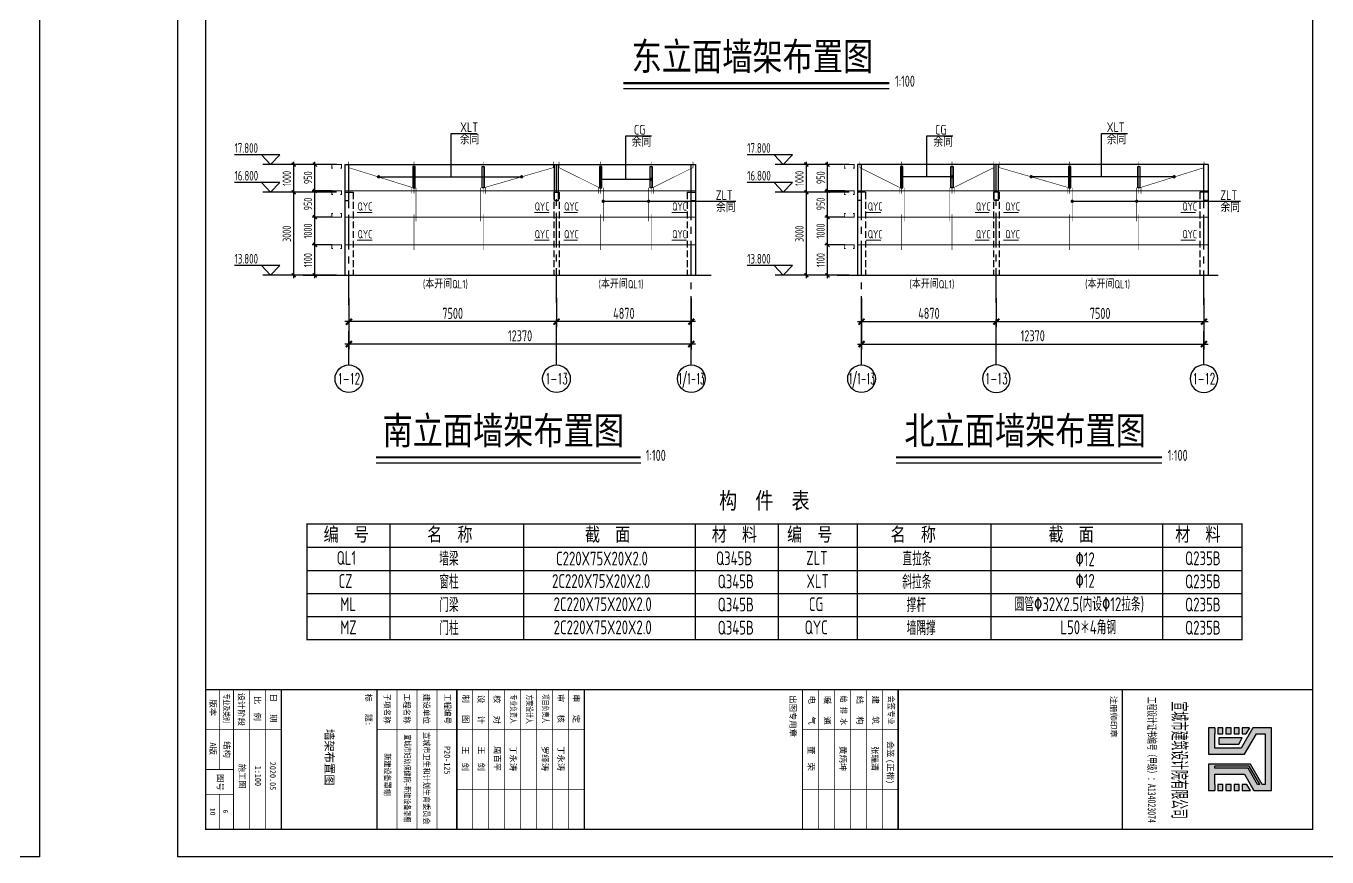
# Model space of a CAD drawing. Extents: x -321761 to 1215725, y 241863 to 438812.
# Drawn here: x 980238 to 1027238, y 241863 to 271876 of the extents above; entities that cross this region are included whole.
import ezdxf
from ezdxf.enums import TextEntityAlignment as Align

# ---------------------------------------------------------------- set-up
doc = ezdxf.new("R2010")
doc.units = 0
doc.header["$LTSCALE"] = 1000
doc.linetypes.add('CENTER', pattern=[2, 1.25, -0.25, 0.25, -0.25])
doc.linetypes.add('DASH', pattern=[0.35, 0.25, -0.1])
doc.layers.get('0').update_dxf_attribs({"linetype": 'CONTINUOUS'})
doc.layers.get('Defpoints').update_dxf_attribs({"linetype": 'CONTINUOUS'})
for name, color, linetype in [('621', 2, 'CONTINUOUS'), ('AXIS', 253, 'CENTER'), ('AXIS_NUM', 7, 'CONTINUOUS'), ('BORDER', 7, 'CONTINUOUS'), ('BZ_标准图框', 7, 'CONTINUOUS'), ('DIM', 3, 'CONTINUOUS'), ('DIM_LEAD', 3, 'CONTINUOUS'), ('DIM_SYMB', 3, 'CONTINUOUS'), ('PUB_TEXT', 7, 'CONTINUOUS'), ('TK(图框线)', 45, 'CONTINUOUS'), ('屋面支撑', 1, 'CONTINUOUS'), ('屋面隅撑', 1, 'CONTINUOUS'), ('柱子', 3, 'CONTINUOUS'), ('标注文字', 3, 'CONTINUOUS'), ('檩条拉条', 253, 'CONTINUOUS')]:
    doc.layers.add(name, color=color, linetype=linetype)
doc.styles.add('-宋体', font='')
doc.styles.add('HT', font='simhei.ttf')
doc.styles.add('TESSDREN', font='tssdeng.shx', dxfattribs={"width": 0.7, "height": 300, "bigfont": 'tssdchn.shx'})
doc.styles.add('TSSD_Axis', font='Complex.shx', dxfattribs={"width": 0.7, "bigfont": 'hztxt.shx'})
doc.styles.add('TSSD_Dimension', font='Tssdeng.shx', dxfattribs={"width": 0.7, "bigfont": 'hztxt.shx'})
doc.styles.add('TSSD_Rein', font='Tssdeng.shx', dxfattribs={"width": 0.7, "bigfont": 'hztxt.shx'})
doc.styles.add('宋体', font='宋体', dxfattribs={"height": 3})
doc.styles.get('-宋体').set_extended_font_data('SimSun')
doc.dimstyles.new('TSSD_100_100$0', dxfattribs={"dimtxt": 300, "dimasz": 100, "dimexe": 100, "dimexo": 300, "dimgap": 100, "dimtad": 1, "dimdec": 0, "dimzin": 0, "dimdsep": 46, "dimtxsty": 'TSSD_Dimension', "dimblk": 'ARCHTICK', "dimcen": 0, "dimdle": 100, "dimclrd": 3, "dimclre": 3, "dimclrt": 7, "dimazin": 0, "dimtfac": 1, "dimtdec": 0, "dimtix": 1, "dimtmove": 2, "dimatfit": 3, "dimldrblk": 'ARCHTICK', "dimfxl": 1, "dimtolj": 1, "dimtzin": 0, "dimarcsym": 0})

# ---------------------------------------------------------------- blocks, each defined once
blk = doc.blocks.new('23wca1')
h = blk.add_hatch(color=1)
h.paths.add_polyline_path([(1517, 32430), (-752, 32430), (-752, 31764), (-15, 31338), (-15, 30383), (-531, 30383), (-752, 30383), (-752, 30162), (206, 30162), (206, 31466), (-531, 31891), (-531, 32209), (1295, 32209), (1295, 32099), (558, 31673), (558, 30162), (1517, 30162), (1517, 30383), (1295, 30383), (927, 30383), (927, 31460), (1517, 31801)])
h.paths.add_polyline_path([(1295, 31928), (706, 31588), (706, 30383), (632, 30383), (632, 31630), (1295, 32013)], flags=16)
h = blk.add_hatch(color=1)
h.paths.add_polyline_path([(1517, 31673), (1295, 31545), (1295, 31378), (1517, 31378)])
h.paths.add_polyline_path([(1295, 31267), (1295, 31083), (1517, 31083), (1517, 31267)])
h.paths.add_polyline_path([(1295, 30973), (1295, 30788), (1517, 30788), (1517, 30973)])
h.paths.add_polyline_path([(1517, 30493), (1517, 30678), (1295, 30678), (1295, 30493)])
h.paths.add_polyline_path([(-162, 31253), (-384, 31381), (-384, 30530), (-162, 30530)])
h.paths.add_polyline_path([(-752, 31636), (-752, 31378), (-531, 31378), (-531, 31508)])
h.paths.add_polyline_path([(-752, 31267), (-752, 31083), (-531, 31083), (-531, 31267)])
h.paths.add_polyline_path([(-531, 30788), (-531, 30973), (-752, 30973), (-752, 30788)])
h.paths.add_polyline_path([(-531, 30678), (-752, 30678), (-752, 30493), (-531, 30493)])
for points in [[(927, 30383), (927, 31460), (1517, 31801), (1517, 32430), (-752, 32430), (-752, 31764), (-15, 31338), (-15, 30383), (-531, 30383)], [(-752, 30383), (-752, 30162), (206, 30162), (206, 31466), (-531, 31891), (-531, 32209), (1295, 32209), (1295, 32099), (558, 31673), (558, 30162), (1517, 30162), (1517, 30383)], [(1295, 32013), (632, 31630), (632, 30383)], [(1295, 32013), (1295, 31928)], [(-752, 31636), (-752, 31378), (-531, 31378), (-531, 31508)], [(-752, 31636), (-531, 31508)], [(1295, 31928), (706, 31588), (706, 30383)], [(1517, 31801), (1106, 31564)], [(1295, 31545), (1295, 31378), (1517, 31378), (1517, 31673)], [(1517, 31673), (1295, 31545)], [(-752, 30383), (-531, 30383)], [(706, 30383), (632, 30383)], [(1295, 30383), (927, 30383)], [(1295, 30383), (1517, 30383)]]:
    blk.add_lwpolyline(points)
for points in [[(-752, 31267), (-752, 31083), (-531, 31083), (-531, 31267)], [(-162, 31253), (-384, 31381), (-384, 30530), (-162, 30530)], [(1295, 31267), (1295, 31083), (1517, 31083), (1517, 31267)], [(-752, 30973), (-752, 30788), (-531, 30788), (-531, 30973)], [(-752, 30678), (-752, 30493), (-531, 30493), (-531, 30678)], [(1295, 30973), (1295, 30788), (1517, 30788), (1517, 30973)], [(1295, 30678), (1295, 30493), (1517, 30493), (1517, 30678)]]:
    blk.add_lwpolyline(points, close=True)
at = {"layer": 'BZ_标准图框'}
for points, const_width in [([(-2126, -6072), (-2126, 33928)], 50.4), ([(-2126, 27044), (2914, 27044)], 50.4), ([(-2126, 18948), (2914, 18948)], 50.4), ([(-686, 18948), (-686, 15492)], 25.2), ([(1474, 18948), (1474, 15492)], 25.2), ([(2914, 18372), (-2126, 18372)], 25.2), ([(2914, 17796), (-2126, 17796)], 25.2), ([(2914, 17220), (-2126, 17220)], 25.2), ([(2914, 16644), (-2126, 16644)], 25.2), ([(2914, 16068), (-2126, 16068)], 25.2), ([(2914, 15492), (-2126, 15492)], 36), ([(-2126, 7612), (2914, 7612)], 50.4), ([(-686, 124), (-686, 7612)], 25.2), ([(1474, 3003), (1474, 7612)], 25.2), ([(-2126, 7036), (2914, 7036)], 25.2), ([(-2126, 6460), (2914, 6460)], 25.2), ([(-2126, 5884), (2914, 5884)], 25.2), ([(-2126, 5308), (2914, 5308)], 25.2), ([(-2126, 4732), (2914, 4732)], 25.2), ([(-2126, 4156), (2914, 4156)], 25.2), ([(-2126, 3580), (2914, 3580)], 25.2), ([(-2126, 3580), (2914, 3580)], 25.2), ([(-2126, 3004), (2914, 3004)], 50.4), ([(-2126, 2284), (2914, 2284)], 25.2), ([(-2126, 1564), (2914, 1564)], 25.2), ([(-2126, 844), (2914, 844)], 25.2), ([(-2126, 124), (2914, 124)], 50.4), ([(-2126, -3336), (2914, -3336)], 50.4), ([(-686, -5064), (-686, -3336)], 25.2), ([(-2126, -3912), (2914, -3912)], 25.2), ([(-2126, -4488), (2914, -4488)], 25.2), ([(-2126, -5064), (2914, -5064)], 25.2), ([(-2126, -5064), (2914, -5064)], 25.2), ([(-686, -6072), (-686, -5064)], 25.2), ([(754, -6072), (754, -5064)], 25.2), ([(1654, -6072), (1654, -5064)], 25.2), ([(-2126, -5568), (754, -5568)], 25.2), ([(1654, -5568), (2914, -5568)], 25.2)]:
    blk.add_lwpolyline(points, dxfattribs=dict(at, const_width=const_width))
at = {"layer": 'BZ_标准图框', "style": 'HT', "width": 0.5}
blk.add_text('宣城市建筑设计院有限公司', height=504, dxfattribs=at).set_placement((416, 28867), align=Align.CENTER)
at = {"layer": 'BZ_标准图框', "style": 'HT'}
for s, height, width, p in [('工程设计证书编号（甲级）：A134023074', 288, 0.6, (-1869, 27969)), ('会签', 216, 0.85, (-1914, 18591)), ('专业', 216, 0.85, (-1380, 18585)), ('给 排 水', 216, 0.85, (-1918, 16870)), ('项目负责人', 216, 0.7, (-1975, 6100)), ('方案设计人', 216, 0.7, (-1956, 5522)), ('专业负责人', 216, 0.7, (-1957, 4941)), ('工程编号', 216, 0.9, (-1976, 2561)), ('建设单位', 216, 0.9, (-1981, 1802)), ('工程名称', 216, 0.9, (-1986, 1092)), ('子项名称', 216, 0.9, (-1986, 379)), ('标   题:', 216, 0.95, (-1981, -291)), ('专业及类别', 216, 0.7, (-1987, -5426))]:
    blk.add_text(s, height=height, dxfattribs=dict(at, width=width)).set_placement(p)
for s, p in [('注册师印章', (-1907, 26620)), ('会签', (-281, 18563)), ('(正楷)', (382, 18556)), ('建   筑', (-1914, 18024)), ('结   构', (-1911, 17458)), ('暖   通', (-1905, 16282)), ('电   气', (-1912, 15724)), ('出图专用章', (-1931, 15037)), ('审   定', (-1967, 7210)), ('审   核', (-1976, 6659)), ('校   对', (-1934, 4349)), ('设   计', (-1938, 3771)), ('制   图', (-1954, 3218)), ('日   期', (-1984, -3728)), ('比  例', (-1903, -4311)), ('设计阶段', (-2024, -4889)), ('图号', (920, -5644)), ('版本 ', (-1778, -5911))]:
    blk.add_text(s, height=216, dxfattribs=at).set_placement(p)
at = {"layer": 'TK(图框线)', "style": 'HT'}
for s, p in [('张瑞清', (-92, 17997)), ('黄炳坤', (-92, 16845)), ('董  荣', (-92, 15693)), ('丁永涛', (-92, 6661)), ('罗绎涛', (-92, 6085)), ('丁永涛', (-92, 4933)), ('周百平', (-92, 4357)), ('王  剑', (-92, 3781)), ('王  剑', (-92, 3205)), ('P20-125', (-92, 2553)), ('2020.05', (475, -3751)), ('1:100', (619, -4283)), ('施工图', (541, -4857)), ('A版', (-222, -5912))]:
    blk.add_text(s, height=216, dxfattribs=at).set_placement(p)
for s, width, p in [('宣城市卫生和计划生育委员会', 0.85, (-599, 1803)), ('宣城市妇幼保健院-新建设备罩棚', 0.72, (-512, 1110)), ('新建设备罩棚', 0.85, (165, 390))]:
    blk.add_text(s, height=216, dxfattribs=dict(at, width=width)).set_placement(p)
at = {"layer": 'TK(图框线)', "style": '-宋体'}
blk.add_text('10', height=180, dxfattribs=at).set_placement((2278, -5902), align=Align.CENTER)
blk = doc.blocks.new('ts_axno')
at = {"color": 0, "linetype": 'ByBlock', "lineweight": -2}
blk.add_circle((0, 0), 0.5, dxfattribs=at)
at = {"color": 0, "linetype": 'ByBlock', "lineweight": -2, "style": 'TSSD_Axis', "width": 0.7}
blk.add_attdef('A', text='', height=0.6, dxfattribs=at).set_placement((0, 0), align=Align.MIDDLE_CENTER)
blk = doc.blocks.new('_ArchTick')
at = {"color": 0, "linetype": 'ByBlock', "const_width": 0.5}
blk.add_lwpolyline([(-0.71, -0.71), (0.71, 0.71)], dxfattribs=at)
blk = doc.blocks.new('*D578')
at = {"layer": 'Defpoints', "color": 0}
for p in [(999402, 262447), (1004272, 262447), (999402, 261198)]:
    blk.add_point(p, dxfattribs=at)
at = {"layer": 'DIM', "color": 3, "lineweight": -2}
for p, q in [((999402, 262047), (999402, 260998)), ((1004272, 262047), (1004272, 260998)), ((1004422, 261198), (999252, 261198))]:
    blk.add_line(p, q, dxfattribs=at)
at = {"layer": 'DIM', "color": 3, "lineweight": -2, "xscale": 150, "yscale": 150, "zscale": 150, "rotation": 180}
blk.add_blockref('_ArchTick', (999402, 261198), dxfattribs=at)
at = {"layer": 'DIM', "color": 3, "lineweight": -2, "xscale": 150, "yscale": 150, "zscale": 150}
blk.add_blockref('_ArchTick', (1004272, 261198), dxfattribs=at)
at = {"layer": 'DIM', "color": 7, "insert": (1001837, 261498), "char_height": 400, "attachment_point": 5, "style": 'TSSD_Dimension'}
blk.add_mtext('\\A1;4870', dxfattribs=at)
blk = doc.blocks.new('*D579')
at = {"layer": 'Defpoints', "color": 0}
for p in [(991902, 262447), (999402, 262447), (991902, 261198)]:
    blk.add_point(p, dxfattribs=at)
at = {"layer": 'DIM', "color": 3, "lineweight": -2}
for p, q in [((991902, 262047), (991902, 260998)), ((999402, 262047), (999402, 260998)), ((999552, 261198), (991752, 261198))]:
    blk.add_line(p, q, dxfattribs=at)
at = {"layer": 'DIM', "color": 3, "lineweight": -2, "xscale": 150, "yscale": 150, "zscale": 150, "rotation": 180}
blk.add_blockref('_ArchTick', (991902, 261198), dxfattribs=at)
at = {"layer": 'DIM', "color": 3, "lineweight": -2, "xscale": 150, "yscale": 150, "zscale": 150}
blk.add_blockref('_ArchTick', (999402, 261198), dxfattribs=at)
at = {"layer": 'DIM', "color": 7, "insert": (995652, 261498), "char_height": 400, "attachment_point": 5, "style": 'TSSD_Dimension'}
blk.add_mtext('\\A1;7500', dxfattribs=at)
blk = doc.blocks.new('*D580')
at = {"layer": 'Defpoints', "color": 0}
for p in [(991902, 262006), (1004272, 262006), (991902, 260389)]:
    blk.add_point(p, dxfattribs=at)
at = {"layer": 'DIM', "color": 3, "lineweight": -2}
for p, q in [((991902, 261606), (991902, 260189)), ((1004272, 261606), (1004272, 260189)), ((1004422, 260389), (991752, 260389))]:
    blk.add_line(p, q, dxfattribs=at)
at = {"layer": 'DIM', "color": 3, "lineweight": -2, "xscale": 150, "yscale": 150, "zscale": 150, "rotation": 180}
blk.add_blockref('_ArchTick', (991902, 260389), dxfattribs=at)
at = {"layer": 'DIM', "color": 3, "lineweight": -2, "xscale": 150, "yscale": 150, "zscale": 150}
blk.add_blockref('_ArchTick', (1004272, 260389), dxfattribs=at)
at = {"layer": 'DIM', "color": 7, "insert": (998087, 260689), "char_height": 400, "attachment_point": 5, "style": 'TSSD_Dimension'}
blk.add_mtext('\\A1;12370', dxfattribs=at)
blk = doc.blocks.new('*D581')
at = {"layer": 'Defpoints', "color": 0}
for p in [(990674, 263972), (991599, 263972), (991599, 262872)]:
    blk.add_point(p, dxfattribs=at)
at = {"layer": 'DIM', "color": 3, "lineweight": -2}
for p, q in [((991299, 263972), (990574, 263972)), ((990674, 262772), (990674, 264072)), ((991299, 262872), (990574, 262872))]:
    blk.add_line(p, q, dxfattribs=at)
at = {"layer": 'DIM', "color": 3, "lineweight": -2, "xscale": 100, "yscale": 100, "zscale": 100}
for p, rotation in [((990674, 263972), 90), ((990674, 262872), 270)]:
    blk.add_blockref('_ArchTick', p, dxfattribs=dict(at, rotation=rotation))
at = {"layer": 'DIM', "color": 7, "insert": (990424, 263422), "char_height": 300, "attachment_point": 5, "rotation": 90, "style": 'TSSD_Dimension'}
blk.add_mtext('\\A1;1100', dxfattribs=at)
blk = doc.blocks.new('*D582')
at = {"layer": 'Defpoints', "color": 0}
for p in [(990674, 264972), (991599, 264972), (991599, 263972)]:
    blk.add_point(p, dxfattribs=at)
at = {"layer": 'DIM', "color": 3, "lineweight": -2}
for p, q in [((991299, 264972), (990574, 264972)), ((990674, 263872), (990674, 265072)), ((991299, 263972), (990574, 263972))]:
    blk.add_line(p, q, dxfattribs=at)
at = {"layer": 'DIM', "color": 3, "lineweight": -2, "xscale": 100, "yscale": 100, "zscale": 100}
for p, rotation in [((990674, 264972), 90), ((990674, 263972), 270)]:
    blk.add_blockref('_ArchTick', p, dxfattribs=dict(at, rotation=rotation))
at = {"layer": 'DIM', "color": 7, "insert": (990424, 264472), "char_height": 300, "attachment_point": 5, "rotation": 90, "style": 'TSSD_Dimension'}
blk.add_mtext('\\A1;1000', dxfattribs=at)
blk = doc.blocks.new('*D583')
at = {"layer": 'Defpoints', "color": 0}
for p in [(990674, 265922), (991599, 265922), (991599, 264972)]:
    blk.add_point(p, dxfattribs=at)
at = {"layer": 'DIM', "color": 3, "lineweight": -2}
for p, q in [((990674, 264872), (990674, 266022)), ((991299, 265922), (990574, 265922)), ((991299, 264972), (990574, 264972))]:
    blk.add_line(p, q, dxfattribs=at)
at = {"layer": 'DIM', "color": 3, "lineweight": -2, "xscale": 100, "yscale": 100, "zscale": 100}
for p, rotation in [((990674, 265922), 90), ((990674, 264972), 270)]:
    blk.add_blockref('_ArchTick', p, dxfattribs=dict(at, rotation=rotation))
at = {"layer": 'DIM', "color": 7, "insert": (990424, 265447), "char_height": 300, "attachment_point": 5, "rotation": 90, "style": 'TSSD_Dimension'}
blk.add_mtext('\\A1;950', dxfattribs=at)
blk = doc.blocks.new('*D584')
at = {"layer": 'Defpoints', "color": 0}
for p in [(990674, 266872), (991599, 266872), (991599, 265922)]:
    blk.add_point(p, dxfattribs=at)
at = {"layer": 'DIM', "color": 3, "lineweight": -2}
for p, q in [((990674, 265822), (990674, 266972)), ((991299, 266872), (990574, 266872)), ((991299, 265922), (990574, 265922))]:
    blk.add_line(p, q, dxfattribs=at)
at = {"layer": 'DIM', "color": 3, "lineweight": -2, "xscale": 100, "yscale": 100, "zscale": 100}
for p, rotation in [((990674, 266872), 90), ((990674, 265922), 270)]:
    blk.add_blockref('_ArchTick', p, dxfattribs=dict(at, rotation=rotation))
at = {"layer": 'DIM', "color": 7, "insert": (990424, 266397), "char_height": 300, "attachment_point": 5, "rotation": 90, "style": 'TSSD_Dimension'}
blk.add_mtext('\\A1;950', dxfattribs=at)
blk = doc.blocks.new('*D585')
at = {"layer": 'Defpoints', "color": 0}
for p in [(989909, 265872), (991752, 265872), (991752, 262872)]:
    blk.add_point(p, dxfattribs=at)
at = {"layer": 'DIM', "color": 3, "lineweight": -2}
for p, q in [((991452, 265872), (989809, 265872)), ((989909, 262772), (989909, 265972)), ((991452, 262872), (989809, 262872))]:
    blk.add_line(p, q, dxfattribs=at)
at = {"layer": 'DIM', "color": 3, "lineweight": -2, "xscale": 100, "yscale": 100, "zscale": 100}
for p, rotation in [((989909, 265872), 90), ((989909, 262872), 270)]:
    blk.add_blockref('_ArchTick', p, dxfattribs=dict(at, rotation=rotation))
at = {"layer": 'DIM', "color": 7, "insert": (989659, 264372), "char_height": 300, "attachment_point": 5, "rotation": 90, "style": 'TSSD_Dimension'}
blk.add_mtext('\\A1;3000', dxfattribs=at)
blk = doc.blocks.new('*D586')
at = {"layer": 'Defpoints', "color": 0}
for p in [(989909, 266872), (991752, 266872), (991752, 265872)]:
    blk.add_point(p, dxfattribs=at)
at = {"layer": 'DIM', "color": 3, "lineweight": -2}
for p, q in [((989909, 265772), (989909, 266972)), ((991452, 266872), (989809, 266872)), ((991452, 265872), (989809, 265872))]:
    blk.add_line(p, q, dxfattribs=at)
at = {"layer": 'DIM', "color": 3, "lineweight": -2, "xscale": 100, "yscale": 100, "zscale": 100}
for p, rotation in [((989909, 266872), 90), ((989909, 265872), 270)]:
    blk.add_blockref('_ArchTick', p, dxfattribs=dict(at, rotation=rotation))
at = {"layer": 'DIM', "color": 7, "insert": (989659, 266372), "char_height": 300, "attachment_point": 5, "rotation": 90, "style": 'TSSD_Dimension'}
blk.add_mtext('\\A1;1000', dxfattribs=at)
blk = doc.blocks.new('*D587')
at = {"layer": 'Defpoints', "color": 0}
for p in [(1010422, 262447), (1015292, 262447), (1015292, 261198)]:
    blk.add_point(p, dxfattribs=at)
at = {"layer": 'DIM', "color": 3, "lineweight": -2}
for p, q in [((1010422, 262047), (1010422, 260998)), ((1015292, 262047), (1015292, 260998)), ((1010272, 261198), (1015442, 261198))]:
    blk.add_line(p, q, dxfattribs=at)
at = {"layer": 'DIM', "color": 3, "lineweight": -2, "xscale": 150, "yscale": 150, "zscale": 150, "rotation": 180}
blk.add_blockref('_ArchTick', (1010422, 261198), dxfattribs=at)
at = {"layer": 'DIM', "color": 3, "lineweight": -2, "xscale": 150, "yscale": 150, "zscale": 150}
blk.add_blockref('_ArchTick', (1015292, 261198), dxfattribs=at)
at = {"layer": 'DIM', "color": 7, "insert": (1012857, 261498), "char_height": 400, "attachment_point": 5, "style": 'TSSD_Dimension'}
blk.add_mtext('\\A1;4870', dxfattribs=at)
blk = doc.blocks.new('*D588')
at = {"layer": 'Defpoints', "color": 0}
for p in [(1015292, 262447), (1022792, 262447), (1022792, 261198)]:
    blk.add_point(p, dxfattribs=at)
at = {"layer": 'DIM', "color": 3, "lineweight": -2}
for p, q in [((1015292, 262047), (1015292, 260998)), ((1022792, 262047), (1022792, 260998)), ((1015142, 261198), (1022942, 261198))]:
    blk.add_line(p, q, dxfattribs=at)
at = {"layer": 'DIM', "color": 3, "lineweight": -2, "xscale": 150, "yscale": 150, "zscale": 150, "rotation": 180}
blk.add_blockref('_ArchTick', (1015292, 261198), dxfattribs=at)
at = {"layer": 'DIM', "color": 3, "lineweight": -2, "xscale": 150, "yscale": 150, "zscale": 150}
blk.add_blockref('_ArchTick', (1022792, 261198), dxfattribs=at)
at = {"layer": 'DIM', "color": 7, "insert": (1019042, 261498), "char_height": 400, "attachment_point": 5, "style": 'TSSD_Dimension'}
blk.add_mtext('\\A1;7500', dxfattribs=at)
blk = doc.blocks.new('*D589')
at = {"layer": 'Defpoints', "color": 0}
for p in [(1010422, 262006), (1022792, 262006), (1022792, 260389)]:
    blk.add_point(p, dxfattribs=at)
at = {"layer": 'DIM', "color": 3, "lineweight": -2}
for p, q in [((1010422, 261606), (1010422, 260189)), ((1022792, 261606), (1022792, 260189)), ((1010272, 260389), (1022942, 260389))]:
    blk.add_line(p, q, dxfattribs=at)
at = {"layer": 'DIM', "color": 3, "lineweight": -2, "xscale": 150, "yscale": 150, "zscale": 150, "rotation": 180}
blk.add_blockref('_ArchTick', (1010422, 260389), dxfattribs=at)
at = {"layer": 'DIM', "color": 3, "lineweight": -2, "xscale": 150, "yscale": 150, "zscale": 150}
blk.add_blockref('_ArchTick', (1022792, 260389), dxfattribs=at)
at = {"layer": 'DIM', "color": 7, "insert": (1016607, 260689), "char_height": 400, "attachment_point": 5, "style": 'TSSD_Dimension'}
blk.add_mtext('\\A1;12370', dxfattribs=at)
blk = doc.blocks.new('*D590')
at = {"layer": 'Defpoints', "color": 0}
for p in [(1009195, 263972), (1010119, 263972), (1010119, 262872)]:
    blk.add_point(p, dxfattribs=at)
at = {"layer": 'DIM', "color": 3, "lineweight": -2}
for p, q in [((1009819, 263972), (1009095, 263972)), ((1009195, 262772), (1009195, 264072)), ((1009819, 262872), (1009095, 262872))]:
    blk.add_line(p, q, dxfattribs=at)
at = {"layer": 'DIM', "color": 3, "lineweight": -2, "xscale": 100, "yscale": 100, "zscale": 100}
for p, rotation in [((1009195, 263972), 90), ((1009195, 262872), 270)]:
    blk.add_blockref('_ArchTick', p, dxfattribs=dict(at, rotation=rotation))
at = {"layer": 'DIM', "color": 7, "insert": (1008945, 263422), "char_height": 300, "attachment_point": 5, "rotation": 90, "style": 'TSSD_Dimension'}
blk.add_mtext('\\A1;1100', dxfattribs=at)
blk = doc.blocks.new('*D591')
at = {"layer": 'Defpoints', "color": 0}
for p in [(1009195, 264972), (1010119, 264972), (1010119, 263972)]:
    blk.add_point(p, dxfattribs=at)
at = {"layer": 'DIM', "color": 3, "lineweight": -2}
for p, q in [((1009819, 264972), (1009095, 264972)), ((1009195, 263872), (1009195, 265072)), ((1009819, 263972), (1009095, 263972))]:
    blk.add_line(p, q, dxfattribs=at)
at = {"layer": 'DIM', "color": 3, "lineweight": -2, "xscale": 100, "yscale": 100, "zscale": 100}
for p, rotation in [((1009195, 264972), 90), ((1009195, 263972), 270)]:
    blk.add_blockref('_ArchTick', p, dxfattribs=dict(at, rotation=rotation))
at = {"layer": 'DIM', "color": 7, "insert": (1008945, 264472), "char_height": 300, "attachment_point": 5, "rotation": 90, "style": 'TSSD_Dimension'}
blk.add_mtext('\\A1;1000', dxfattribs=at)
blk = doc.blocks.new('*D592')
at = {"layer": 'Defpoints', "color": 0}
for p in [(1009195, 265922), (1010119, 265922), (1010119, 264972)]:
    blk.add_point(p, dxfattribs=at)
at = {"layer": 'DIM', "color": 3, "lineweight": -2}
for p, q in [((1009195, 264872), (1009195, 266022)), ((1009819, 265922), (1009095, 265922)), ((1009819, 264972), (1009095, 264972))]:
    blk.add_line(p, q, dxfattribs=at)
at = {"layer": 'DIM', "color": 3, "lineweight": -2, "xscale": 100, "yscale": 100, "zscale": 100}
for p, rotation in [((1009195, 265922), 90), ((1009195, 264972), 270)]:
    blk.add_blockref('_ArchTick', p, dxfattribs=dict(at, rotation=rotation))
at = {"layer": 'DIM', "color": 7, "insert": (1008945, 265447), "char_height": 300, "attachment_point": 5, "rotation": 90, "style": 'TSSD_Dimension'}
blk.add_mtext('\\A1;950', dxfattribs=at)
blk = doc.blocks.new('*D593')
at = {"layer": 'Defpoints', "color": 0}
for p in [(1009195, 266872), (1010119, 266872), (1010119, 265922)]:
    blk.add_point(p, dxfattribs=at)
at = {"layer": 'DIM', "color": 3, "lineweight": -2}
for p, q in [((1009195, 265822), (1009195, 266972)), ((1009819, 266872), (1009095, 266872)), ((1009819, 265922), (1009095, 265922))]:
    blk.add_line(p, q, dxfattribs=at)
at = {"layer": 'DIM', "color": 3, "lineweight": -2, "xscale": 100, "yscale": 100, "zscale": 100}
for p, rotation in [((1009195, 266872), 90), ((1009195, 265922), 270)]:
    blk.add_blockref('_ArchTick', p, dxfattribs=dict(at, rotation=rotation))
at = {"layer": 'DIM', "color": 7, "insert": (1008945, 266397), "char_height": 300, "attachment_point": 5, "rotation": 90, "style": 'TSSD_Dimension'}
blk.add_mtext('\\A1;950', dxfattribs=at)
blk = doc.blocks.new('*D594')
at = {"layer": 'Defpoints', "color": 0}
for p in [(1008429, 265872), (1010272, 265872), (1010272, 262872)]:
    blk.add_point(p, dxfattribs=at)
at = {"layer": 'DIM', "color": 3, "lineweight": -2}
for p, q in [((1009972, 265872), (1008329, 265872)), ((1008429, 262772), (1008429, 265972)), ((1009972, 262872), (1008329, 262872))]:
    blk.add_line(p, q, dxfattribs=at)
at = {"layer": 'DIM', "color": 3, "lineweight": -2, "xscale": 100, "yscale": 100, "zscale": 100}
for p, rotation in [((1008429, 265872), 90), ((1008429, 262872), 270)]:
    blk.add_blockref('_ArchTick', p, dxfattribs=dict(at, rotation=rotation))
at = {"layer": 'DIM', "color": 7, "insert": (1008179, 264372), "char_height": 300, "attachment_point": 5, "rotation": 90, "style": 'TSSD_Dimension'}
blk.add_mtext('\\A1;3000', dxfattribs=at)
blk = doc.blocks.new('*D595')
at = {"layer": 'Defpoints', "color": 0}
for p in [(1008429, 266872), (1010272, 266872), (1010272, 265872)]:
    blk.add_point(p, dxfattribs=at)
at = {"layer": 'DIM', "color": 3, "lineweight": -2}
for p, q in [((1008429, 265772), (1008429, 266972)), ((1009972, 266872), (1008329, 266872)), ((1009972, 265872), (1008329, 265872))]:
    blk.add_line(p, q, dxfattribs=at)
at = {"layer": 'DIM', "color": 3, "lineweight": -2, "xscale": 100, "yscale": 100, "zscale": 100}
for p, rotation in [((1008429, 266872), 90), ((1008429, 265872), 270)]:
    blk.add_blockref('_ArchTick', p, dxfattribs=dict(at, rotation=rotation))
at = {"layer": 'DIM', "color": 7, "insert": (1008179, 266372), "char_height": 300, "attachment_point": 5, "rotation": 90, "style": 'TSSD_Dimension'}
blk.add_mtext('\\A1;1000', dxfattribs=at)

msp = doc.modelspace()

# ---------------------------------------------------------------- linework, layer by layer
for p, q in [((991751.7, 266871.8), (1004421.7, 266871.8)), ((1022941.8, 266871.8), (1010271.8, 266871.8))]:
    msp.add_line(p, q)
at = {"const_width": 40}
for points in [[(991751.7, 266871.8), (1004421.7, 266871.8)], [(1022941.8, 266871.8), (1010271.8, 266871.8)], [(991751.7, 265921.8), (1004421.7, 265921.8)], [(1022941.8, 265921.8), (1010271.8, 265921.8)], [(991751.7, 264971.8), (1004421.7, 264971.8)], [(1022941.8, 264971.8), (1010271.8, 264971.8)], [(991751.7, 263971.8), (1004421.7, 263971.8)], [(1022941.8, 263971.8), (1010271.8, 263971.8)], [(990244.7, 262871.8), (1004999.6, 262871.8)], [(1023307.1, 262871.8), (1009538.2, 262871.8)]]:
    msp.add_lwpolyline(points, dxfattribs=at)
at = {"layer": '621', "const_width": 30}
for points in [[(991592.4, 266739.7), (991636.4, 266739.7), (991636.4, 266871.8), (991284.1, 266871.8), (991284.1, 266739.7), (991328.1, 266739.7)], [(1010112.5, 266739.7), (1010156.6, 266739.7), (1010156.6, 266871.8), (1009804.2, 266871.8), (1009804.2, 266739.7), (1009848.3, 266739.7)], [(991592.4, 265789.7), (991636.4, 265789.7), (991636.4, 265921.8), (991284.1, 265921.8), (991284.1, 265789.7), (991328.1, 265789.7)], [(1010112.5, 265789.7), (1010156.6, 265789.7), (1010156.6, 265921.8), (1009804.2, 265921.8), (1009804.2, 265789.7), (1009848.3, 265789.7)], [(991592.4, 265104), (991636.4, 265104), (991636.4, 264971.8), (991284.1, 264971.8), (991284.1, 265104), (991328.1, 265104)], [(1010112.5, 265104), (1010156.6, 265104), (1010156.6, 264971.8), (1009804.2, 264971.8), (1009804.2, 265104), (1009848.3, 265104)], [(991592.4, 263839.7), (991636.4, 263839.7), (991636.4, 263971.8), (991284.1, 263971.8), (991284.1, 263839.7), (991328.1, 263839.7)], [(1010112.5, 263839.7), (1010156.6, 263839.7), (1010156.6, 263971.8), (1009804.2, 263971.8), (1009804.2, 263839.7), (1009848.3, 263839.7)]]:
    msp.add_lwpolyline(points, dxfattribs=at)
at = {"layer": 'AXIS'}
for p, q in [((991901.7, 261801.8), (991901.7, 266871.8)), ((999401.7, 261876.3), (999401.7, 266871.8)), ((1004271.7, 260867.4), (1004271.7, 266871.8)), ((1010421.8, 260867.4), (1010421.8, 266871.8)), ((1015291.8, 261876.3), (1015291.8, 266871.8)), ((1022791.8, 261801.8), (1022791.8, 266871.8))]:
    msp.add_line(p, q, dxfattribs=at)
at = {"layer": 'BORDER'}
for points in [[(938725.4, 241862.6), (938725.4, 301262.6), (980725.4, 301262.6), (980725.4, 241862.6)], [(985725.4, 241862.6), (985725.4, 301262.6), (1027725.4, 301262.6), (1027725.4, 241862.6)]]:
    msp.add_lwpolyline(points, close=True, dxfattribs=at)
at = {"layer": 'BORDER', "const_width": 50}
msp.add_lwpolyline([(986725.4, 242862.6), (986725.4, 298762.6), (1026725.4, 298762.6), (1026725.4, 242862.6)], close=True, dxfattribs=at)
at = {"layer": 'DIM'}
for p, q in [((991901.7, 259635.7), (991901.7, 260859.4)), ((999401.7, 259635.7), (999401.7, 261278)), ((1004271.7, 259635.7), (1004271.7, 261278)), ((1010421.8, 259635.7), (1010421.8, 261278)), ((1015291.8, 259635.7), (1015291.8, 261278)), ((1022791.8, 259635.7), (1022791.8, 260859.4))]:
    msp.add_line(p, q, dxfattribs=at)
at = {"layer": 'DIM_LEAD'}
for p, q in [((1018032.3, 265545.6), (1024114.1, 265545.6)), ((1019319.5, 265545.6), (1019319.5, 265545.6))]:
    msp.add_line(p, q, dxfattribs=at)
for points in [[(995598.1, 266431.4), (995598.1, 267997.3), (996529.7, 267997.3)], [(1001909.2, 266340.7), (1001909.2, 267906.5), (1002840.8, 267906.5)], [(1012784.4, 266431.4), (1012784.4, 267906.5), (1013716, 267906.5)], [(1019095.5, 266431.4), (1019095.5, 267997.3), (1020027.1, 267997.3)], [(992975.8, 266431.4), (998142.6, 266431.4)], [(1000996.6, 266340.7), (1002821.7, 266340.7)], [(1013696.9, 266431.4), (1011871.8, 266431.4)], [(1021717.8, 266431.4), (1016551, 266431.4)], [(1001092.1, 265545.7), (1001092.1, 265545.7), (1005886.7, 265545.7)]]:
    msp.add_lwpolyline(points, dxfattribs=at)
at = {"layer": 'DIM_LEAD', "const_width": 60}
for points in [[(993005.8, 266431.4, 1), (992945.8, 266431.4, 1)], [(998172.6, 266431.4, 1), (998112.6, 266431.4, 1)], [(1011841.8, 266431.4, -1), (1011901.8, 266431.4, -1)], [(1013666.9, 266431.4, -1), (1013726.9, 266431.4, -1)], [(1016521, 266431.4, -1), (1016581, 266431.4, -1)], [(1021687.8, 266431.4, -1), (1021747.8, 266431.4, -1)], [(1001026.6, 266340.7, 1), (1000966.6, 266340.7, 1)], [(1002851.7, 266340.7, 1), (1002791.7, 266340.7, 1)], [(1001122.1, 265545.7, 1), (1001062.1, 265545.7, 1)], [(1002761.3, 265545.7, 1), (1002701.3, 265545.7, 1)], [(1018062.3, 265545.6, 1), (1018002.3, 265545.6, 1)], [(1020393.1, 265545.6, 1), (1020333.1, 265545.6, 1)]]:
    msp.add_lwpolyline(points, format="xyb", close=True, dxfattribs=at)
at = {"layer": 'DIM_SYMB', "const_width": 80}
for points in [[(1001820.3, 269810.4), (1011422.5, 269810.4)], [(992882.5, 256297.5), (1002449, 256297.5)], [(1011673.4, 256297.5), (1021275.6, 256297.5)]]:
    msp.add_lwpolyline(points, dxfattribs=at)
at = {"layer": 'DIM_SYMB'}
for points in [[(1001820.3, 269615.5), (1011422.5, 269615.5)], [(992882.5, 256102.7), (1002449, 256102.7)], [(1011673.4, 256102.7), (1021275.6, 256102.7)]]:
    msp.add_lwpolyline(points, dxfattribs=at)
at = {"layer": 'PUB_TEXT'}
for p, q in [((993391.1, 249708.2), (993391.1, 253887.2)), ((998221, 249708.2), (998221, 253887.2)), ((1004420.6, 249708.2), (1004420.6, 253887.2)), ((1007420.8, 249708.2), (1007420.8, 253887.2)), ((1010277.6, 249708.2), (1010277.6, 253887.2)), ((1015107.6, 249708.2), (1015107.6, 253887.2)), ((1021307.1, 249708.2), (1021307.1, 253887.2)), ((990390.8, 253051.4), (1024163.9, 253051.4)), ((990390.8, 252215.6), (1007277.4, 252215.6)), ((1007277.4, 252215.6), (1024163.9, 252215.6)), ((990390.8, 251379.8), (1007277.4, 251379.8)), ((1007277.4, 251379.8), (1024163.9, 251379.8)), ((990390.8, 250544), (1007277.4, 250544)), ((1007277.4, 250544), (1024163.9, 250544))]:
    msp.add_line(p, q, dxfattribs=at)
at = {"layer": 'PUB_TEXT', "const_width": 44.2}
msp.add_lwpolyline([(1024163.9, 249708.2), (990390.8, 249708.2), (990390.8, 253887.2), (1024163.9, 253887.2)], close=True, dxfattribs=at)
at = {"layer": '屋面支撑', "color": 3}
for p, q in [((989409.2, 267220.6), (987765.2, 267220.6)), ((988742.1, 267220.6), (989075.6, 266871.8)), ((989409.2, 267220.6), (989075.6, 266871.8)), ((1007929.4, 267220.6), (1006285.4, 267220.6)), ((1007262.2, 267220.6), (1007595.8, 266871.8)), ((1007929.4, 267220.6), (1007595.8, 266871.8)), ((989849.2, 266871.8), (988787.8, 266871.8)), ((1008369.3, 266871.8), (1007307.9, 266871.8)), ((989409.2, 266220.6), (987765.2, 266220.6)), ((988742.1, 266220.6), (989075.6, 265871.8)), ((989409.2, 266220.6), (989075.6, 265871.8)), ((1007929.4, 266220.6), (1006285.4, 266220.6)), ((1007262.2, 266220.6), (1007595.8, 265871.8)), ((1007929.4, 266220.6), (1007595.8, 265871.8)), ((989849.2, 265871.8), (988787.8, 265871.8)), ((1008369.3, 265871.8), (1007307.9, 265871.8)), ((989409.2, 263220.6), (987765.2, 263220.6)), ((988742.1, 263220.6), (989075.6, 262871.8)), ((989409.2, 263220.6), (989075.6, 262871.8)), ((1007929.4, 263220.6), (1006285.4, 263220.6)), ((1007262.2, 263220.6), (1007595.8, 262871.8)), ((1007929.4, 263220.6), (1007595.8, 262871.8)), ((989849.2, 262871.8), (988787.8, 262871.8)), ((1008369.3, 262871.8), (1007307.9, 262871.8))]:
    msp.add_line(p, q, dxfattribs=at)
at = {"layer": '屋面隅撑', "const_width": 40}
for points in [[(992200.3, 265139.2), (992746, 265139.2)], [(998597.9, 265139.2), (999143.6, 265139.2)], [(999658.8, 265139.2), (1000170.2, 265139.2)], [(1003563.2, 265139.2), (1004108.9, 265139.2)], [(1011130.3, 265139.2), (1010584.6, 265139.2)], [(1015034.7, 265139.2), (1014523.3, 265139.2)], [(1016095.6, 265139.2), (1015549.9, 265139.2)], [(1022493.2, 265139.2), (1021947.5, 265139.2)], [(992200.3, 264139.2), (992746, 264139.2)], [(998597.9, 264139.2), (999143.6, 264139.2)], [(999658.8, 264139.2), (1000170.2, 264139.2)], [(1003563.2, 264139.2), (1004108.9, 264139.2)], [(1011130.3, 264139.2), (1010584.6, 264139.2)], [(1015034.7, 264139.2), (1014523.3, 264139.2)], [(1016095.6, 264139.2), (1015549.9, 264139.2)], [(1022493.2, 264139.2), (1021947.5, 264139.2)]]:
    msp.add_lwpolyline(points, dxfattribs=at)
at = {"layer": '柱子'}
for p, q in [((991751.7, 266871.8), (991751.7, 262871.8)), ((991901.7, 265571.8), (991901.7, 266871.8)), ((999326.7, 265571.8), (999326.7, 266871.8)), ((999476.7, 265571.8), (999476.7, 266871.8)), ((1004271.7, 265571.8), (1004271.7, 266871.8)), ((1004421.7, 266871.8), (1004421.7, 262871.8)), ((1010271.8, 266871.8), (1010271.8, 262871.8)), ((1010421.8, 265571.8), (1010421.8, 266871.8)), ((1015216.8, 265571.8), (1015216.8, 266871.8)), ((1015366.8, 265571.8), (1015366.8, 266871.8)), ((1022791.8, 265571.8), (1022791.8, 266871.8)), ((1022941.8, 266871.8), (1022941.8, 262871.8)), ((991751.7, 265871.8), (992051.7, 265871.8)), ((991751.7, 265571.8), (991901.7, 265571.8)), ((999301.7, 265871.8), (999501.7, 265871.8)), ((999326.7, 265571.8), (999476.7, 265571.8)), ((1004121.7, 265871.8), (1004421.7, 265871.8)), ((1004271.7, 265571.8), (1004421.7, 265571.8)), ((1010571.8, 265871.8), (1010271.8, 265871.8)), ((1010421.8, 265571.8), (1010271.8, 265571.8)), ((1015391.8, 265871.8), (1015191.8, 265871.8)), ((1015366.8, 265571.8), (1015216.8, 265571.8)), ((1022941.8, 265871.8), (1022641.8, 265871.8)), ((1022941.8, 265571.8), (1022791.8, 265571.8))]:
    msp.add_line(p, q, dxfattribs=at)
at = {"layer": '柱子', "linetype": 'DASH'}
for p, q in [((992051.7, 265871.8), (992051.7, 262871.8)), ((999301.7, 265871.8), (999301.7, 262871.8)), ((999501.7, 265871.8), (999501.7, 262871.8)), ((1004121.7, 265871.8), (1004121.7, 262871.8)), ((1010571.8, 265871.8), (1010571.8, 262871.8)), ((1015191.8, 265871.8), (1015191.8, 262871.8)), ((1015391.8, 265871.8), (1015391.8, 262871.8)), ((1022641.8, 265871.8), (1022641.8, 262871.8))]:
    msp.add_line(p, q, dxfattribs=at)
at = {"layer": '檩条拉条', "color": 1, "const_width": 20}
for points in [[(991894.7, 266976.2), (991894.7, 266761.3), (994175.3, 266048.7), (994175.3, 265815.5)], [(994251.7, 265815.8), (994251.7, 266971.9)], [(996751.7, 265815.8), (996751.7, 266971.9)], [(999287.1, 266976.2), (999287.1, 266761.3), (996828.1, 266048.7), (996828.1, 265815.5)], [(999490.9, 266976.2), (999490.9, 266761.3), (1000925.3, 266048.7), (1000925.3, 265815.5)], [(1001001.7, 265815.8), (1001001.7, 266971.9)], [(1002821.7, 265815.8), (1002821.7, 266971.9)], [(1004332.5, 266976.2), (1004332.5, 266761.3), (1002898.1, 266048.7), (1002898.1, 265815.5)], [(1010361.1, 266976.2), (1010361.1, 266761.3), (1011795.4, 266048.7), (1011795.4, 265815.5)], [(1011871.8, 265815.8), (1011871.8, 266971.9)], [(1013691.8, 265815.8), (1013691.8, 266971.9)], [(1015202.6, 266976.2), (1015202.6, 266761.3), (1013768.3, 266048.7), (1013768.3, 265815.5)], [(1015406.4, 266976.2), (1015406.4, 266761.3), (1017865.4, 266048.7), (1017865.4, 265815.5)], [(1017941.8, 265815.8), (1017941.8, 266971.9)], [(1020441.8, 265815.8), (1020441.8, 266971.9)], [(1022798.9, 266976.2), (1022798.9, 266761.3), (1020518.3, 266048.7), (1020518.3, 265815.5)], [(994330.4, 264826.9), (994330.4, 266034.5)], [(996661.3, 264826.9), (996661.3, 266034.5)], [(1001092.1, 264826.9), (1001092.1, 266034.5)], [(1002731.3, 264826.9), (1002731.3, 266034.5)], [(1011962.3, 264826.9), (1011962.3, 266034.5)], [(1013601.4, 264826.9), (1013601.4, 266034.5)], [(1018032.3, 264826.9), (1018032.3, 266034.5)], [(1020363.1, 264826.9), (1020363.1, 266034.5)], [(994251.7, 263787.2), (994251.7, 265071.9)], [(996751.7, 263787.2), (996751.7, 265071.9)], [(1001001.7, 263787.2), (1001001.7, 265071.9)], [(1002821.7, 263787.2), (1002821.7, 265071.9)], [(1011871.8, 263787.2), (1011871.8, 265071.9)], [(1013691.8, 263787.2), (1013691.8, 265071.9)], [(1017941.8, 263787.2), (1017941.8, 265071.9)], [(1020441.8, 263787.2), (1020441.8, 265071.9)]]:
    msp.add_lwpolyline(points, dxfattribs=at)
at = {"layer": '檩条拉条', "color": 3}
for points in [[(994211.7, 266027.2), (994291.7, 266027.2), (994291.7, 266799.2), (994211.7, 266799.2)], [(996791.7, 266027.2), (996711.7, 266027.2), (996711.7, 266799.2), (996791.7, 266799.2)], [(1000961.7, 266027.2), (1001041.7, 266027.2), (1001041.7, 266799.2), (1000961.7, 266799.2)], [(1002861.7, 266027.2), (1002781.7, 266027.2), (1002781.7, 266799.2), (1002861.7, 266799.2)], [(1011831.8, 266027.2), (1011911.8, 266027.2), (1011911.8, 266799.2), (1011831.8, 266799.2)], [(1013731.8, 266027.2), (1013651.8, 266027.2), (1013651.8, 266799.2), (1013731.8, 266799.2)], [(1017901.8, 266027.2), (1017981.8, 266027.2), (1017981.8, 266799.2), (1017901.8, 266799.2)], [(1020481.8, 266027.2), (1020401.8, 266027.2), (1020401.8, 266799.2), (1020481.8, 266799.2)]]:
    msp.add_lwpolyline(points, close=True, dxfattribs=at)

# ---------------------------------------------------------------- block references
at = {"rotation": 270}
msp.add_blockref('23wca1', (992797.7, 245776.6), dxfattribs=at)
at = {"layer": 'AXIS_NUM'}
ref = msp.add_blockref('ts_axno', (991901.7, 259135.7), dxfattribs=dict(at, xscale=1000, yscale=1000, zscale=1000))
ref.add_attrib('8', '1-12', dxfattribs={"height": 400, "style": 'TSSD_Axis', "width": 0.55}).set_placement((991901.7, 259135.7), align=Align.MIDDLE_CENTER)
ref = msp.add_blockref('ts_axno', (999401.7, 259135.7), dxfattribs=dict(at, xscale=1000, yscale=1000, zscale=1000))
ref.add_attrib('8', '1-13', dxfattribs={"height": 400, "style": 'TSSD_Axis', "width": 0.55}).set_placement((999401.7, 259135.7), align=Align.MIDDLE_CENTER)
ref = msp.add_blockref('ts_axno', (1004271.7, 259135.7), dxfattribs=dict(at, xscale=1000, yscale=1000, zscale=1000))
ref.add_attrib('8', '1/1-13', dxfattribs={"height": 400, "style": 'TSSD_Axis', "width": 0.35}).set_placement((1004271.7, 259135.7), align=Align.MIDDLE_CENTER)
ref = msp.add_blockref('ts_axno', (1010421.8, 259135.7), dxfattribs=dict(at, xscale=1000, yscale=1000, zscale=1000))
ref.add_attrib('8', '1/1-13', dxfattribs={"height": 400, "style": 'TSSD_Axis', "width": 0.35}).set_placement((1010421.8, 259135.7), align=Align.MIDDLE_CENTER)
ref = msp.add_blockref('ts_axno', (1015291.8, 259135.7), dxfattribs=dict(at, xscale=-1000, yscale=1000, zscale=1000))
ref.add_attrib('8', '1-13', dxfattribs={"height": 400, "style": 'TSSD_Axis', "width": 0.55}).set_placement((1015291.8, 259135.7), align=Align.MIDDLE_CENTER)
ref = msp.add_blockref('ts_axno', (1022791.8, 259135.7), dxfattribs=dict(at, xscale=-1000, yscale=1000, zscale=1000))
ref.add_attrib('8', '1-12', dxfattribs={"height": 400, "style": 'TSSD_Axis', "width": 0.55}).set_placement((1022791.8, 259135.7), align=Align.MIDDLE_CENTER)

# ---------------------------------------------------------------- texts
at = {"layer": 'PUB_TEXT'}
for s, height, style, width, p in [('东立面墙架布置图', 1000, '宋体', 0.8, (1002116.6, 270280)), ('1:100', 400, 'TESSDREN', 0.7, (1011630.9, 269683.1)), ('南立面墙架布置图', 1000, '宋体', 0.8, (993116.4, 256767.2)), ('北立面墙架布置图', 1000, '宋体', 0.8, (1011969.7, 256767.2)), ('1:100', 400, 'TESSDREN', 0.7, (1002630.6, 256170.3)), ('1:100', 400, 'TESSDREN', 0.7, (1021484, 256170.3)), ('构  件  表', 600, '-宋体', 0.8, (1005278, 254435)), ('编  号', 500, '-宋体', 0.8, (990990, 253265.3)), ('名  称', 500, '-宋体', 0.8, (994732.5, 253265.3)), ('截  面', 500, '-宋体', 0.8, (1000433.1, 253265.3)), ('材  料', 500, '-宋体', 0.8, (1005013.3, 253265.3)), ('编  号', 500, '-宋体', 0.8, (1007733.1, 253265.3)), ('名  称', 500, '-宋体', 0.8, (1011475.6, 253265.3)), ('截  面', 500, '-宋体', 0.8, (1017176.2, 253265.3)), ('材  料', 500, '-宋体', 0.8, (1021756.4, 253265.3)), ('ZLT ', 500, 'TSSD_Rein', 0.7, (1008427.2, 252414.3)), ('直拉条', 500, 'TSSD_Rein', 0.7, (1011900.8, 252386.8)), ('\x8212', 500, 'TSSD_Rein', 0.7, (1018153.8, 252366.5)), ('Q235B', 500, 'TSSD_Rein', 0.7, (1022114.5, 252401.7)), ('CZ', 500, 'TSSD_Rein', 0.7, (991528.7, 251578.5)), ('窗柱', 500, 'TSSD_Rein', 0.7, (995167.9, 251551)), ('Q345B', 500, 'TSSD_Rein', 0.7, (1005227.9, 251565.9)), ('XLT ', 500, 'TSSD_Rein', 0.7, (1008436.1, 251578.5)), ('斜拉条', 500, 'TSSD_Rein', 0.7, (1011893.2, 251551)), ('\x8212', 500, 'TSSD_Rein', 0.7, (1018153.8, 251585.4)), ('Q235B', 500, 'TSSD_Rein', 0.7, (1022114.5, 251565.9)), ('ML', 500, 'TSSD_Rein', 0.7, (991590.2, 250742.7)), ('门梁', 500, 'TSSD_Rein', 0.7, (995167.9, 250715.2)), ('Q345B', 500, 'TSSD_Rein', 0.7, (1005227.9, 250730.1)), ('CG ', 500, 'TSSD_Rein', 0.7, (1008520.1, 250742.7)), ('撑杆', 500, 'TSSD_Rein', 0.7, (1012054.5, 250715.2)), ('圆管\x8232X2.5(内设\x8212拉条)', 500, 'TSSD_Rein', 0.7, (1015954, 250742.7)), ('Q235B', 500, 'TSSD_Rein', 0.7, (1022114.5, 250730.1)), ('MZ', 500, 'TSSD_Rein', 0.7, (991590.2, 249906.9)), ('门柱', 500, 'TSSD_Rein', 0.7, (995167.9, 249879.4)), ('Q345B', 500, 'TSSD_Rein', 0.7, (1005227.9, 249894.3)), ('QYC', 500, 'TSSD_Rein', 0.7, (1008371.2, 249906.9)), ('墙隅撑', 500, 'TSSD_Rein', 0.7, (1012054.5, 249879.4)), ('L50＊4角钢', 500, 'TSSD_Rein', 0.7, (1017607.3, 249906.9)), ('Q235B', 500, 'TSSD_Rein', 0.7, (1022114.5, 249894.3))]:
    msp.add_text(s, height=height, dxfattribs=dict(at, style=style, width=width)).set_placement(p)
at = {"layer": 'PUB_TEXT', "color": 6, "style": 'TSSD_Rein', "width": 0.7}
for s, p in [('QL1', (991463.3, 252414.3)), ('墙梁', (995167.9, 252386.8)), ('Q345B', (1005166.8, 252401.7))]:
    msp.add_text(s, height=500, dxfattribs=at).set_placement(p)
at = {"layer": 'PUB_TEXT', "color": 0, "style": 'TSSD_Rein', "width": 0.7}
for s, p in [('C220X75X20X2.0', (999386.4, 252391.8)), ('2C220X75X20X2.0', (999242.8, 251578.5)), ('2C220X75X20X2.0', (999299.1, 250742.7)), ('2C220X75X20X2.0', (999299.1, 249906.9))]:
    msp.add_text(s, height=500, dxfattribs=at).set_placement(p)
at = {"layer": 'TK(图框线)', "style": 'HT'}
for s, height, p in [('墙架布置图', 300, (991047.5, 246487.5)), ('结构', 216, (987389.9, 246046.2))]:
    msp.add_text(s, height=height, rotation=270, dxfattribs=at).set_placement(p)
at = {"layer": 'TK(图框线)', "style": '-宋体'}
msp.add_text('6', height=172.8, rotation=270, dxfattribs=at).set_placement((987360.6, 243510.9), align=Align.CENTER)
at = {"layer": '屋面支撑', "color": 0, "style": 'TESSDREN', "width": 0.7}
for s, p in [('17.800', (987772, 267295.6, 708.9)), ('17.800', (1006292.1, 267295.6, 708.9)), ('16.800', (987772, 266295.6, 708.9)), ('16.800', (1006292.1, 266295.6, 708.9)), ('13.800', (987772, 263295.6, 708.9)), ('13.800', (1006292.1, 263295.6, 708.9))]:
    msp.add_text(s, height=350, dxfattribs=at).set_placement(p)
at = {"layer": '屋面隅撑', "color": 3, "style": 'TSSD_Rein', "width": 0.7}
for p in [(992219.8, 265208.5, 100), (998617.4, 265208.5, 100), (999678.3, 265208.5, 100), (1003582.7, 265208.5, 100), (1010650.4, 265208.5, 100), (1014554.8, 265208.5, 100), (1015615.7, 265208.5, 100), (1022013.3, 265208.5, 100), (992219.8, 264208.5, 100), (998617.4, 264208.5, 100), (999678.3, 264208.5, 100), (1003582.7, 264208.5, 100), (1010650.4, 264208.5, 100), (1014554.8, 264208.5, 100), (1015615.7, 264208.5, 100), (1022013.3, 264208.5, 100)]:
    msp.add_text('QYC', height=300, dxfattribs=at).set_placement(p)
at = {"layer": '标注文字', "style": 'TSSD_Rein', "width": 0.8}
for s, height, p in [('XLT', 350, (995926.3, 268046.4)), ('XLT', 350, (1019283, 268046.4)), ('余同', 350, (995913, 267606.4)), ('余同', 350, (1002120.5, 267515.6)), ('CG', 350, (1002200, 267955.6)), ('余同', 350, (1013021.6, 267515.6)), ('CG', 350, (1013079.1, 267955.6)), ('余同', 350, (1019285.1, 267606.4)), ('ZLT', 350, (1005155.4, 265594.7)), ('ZLT', 350, (1023382.8, 265594.7)), ('余同', 350, (1005166.4, 265154.8)), ('余同', 350, (1023393.8, 265154.7)), ('(本开间QL1)', 300, (994576.2, 262401.6)), ('(本开间QL1)', 300, (1000923, 262401.6)), ('(本开间QL1)', 300, (1012155.1, 262401.6)), ('(本开间QL1)', 300, (1018501.9, 262401.6))]:
    msp.add_text(s, height=height, dxfattribs=at).set_placement(p)

# ---------------------------------------------------------------- dimensions: what is measured, and where the dimension line sits
at = {"layer": 'DIM'}
for base, p1, p2, picture, middle in [((989908.5, 266871.8), (991751.7, 265871.8), (991751.7, 266871.8), '*D586', (989658.5, 266371.8)), ((990674.5, 266871.8), (991599.3, 265921.8), (991599.3, 266871.8), '*D584', (990424.5, 266396.8)), ((1008428.7, 266871.8), (1010271.8, 265871.8), (1010271.8, 266871.8), '*D595', (1008178.7, 266371.8)), ((1009194.6, 266871.8), (1010119.4, 265921.8), (1010119.4, 266871.8), '*D593', (1008944.6, 266396.8)), ((990674.5, 265921.8), (991599.3, 264971.8), (991599.3, 265921.8), '*D583', (990424.5, 265446.8)), ((1009194.6, 265921.8), (1010119.4, 264971.8), (1010119.4, 265921.8), '*D592', (1008944.6, 265446.8)), ((989908.5, 265871.8), (991751.7, 262871.8), (991751.7, 265871.8), '*D585', (989658.5, 264371.8)), ((1008428.7, 265871.8), (1010271.8, 262871.8), (1010271.8, 265871.8), '*D594', (1008178.7, 264371.8)), ((990674.5, 264971.8), (991599.3, 263971.8), (991599.3, 264971.8), '*D582', (990424.5, 264471.8)), ((1009194.6, 264971.8), (1010119.4, 263971.8), (1010119.4, 264971.8), '*D591', (1008944.6, 264471.8)), ((990674.5, 263971.8), (991599.3, 262871.8), (991599.3, 263971.8), '*D581', (990424.5, 263421.8)), ((1009194.6, 263971.8), (1010119.4, 262871.8), (1010119.4, 263971.8), '*D590', (1008944.6, 263421.8))]:
    dim = msp.add_linear_dim(base=base, p1=p1, p2=p2, angle=90, dimstyle='TSSD_100_100$0', dxfattribs=at)
    dim.commit()
    dim.dimension.update_dxf_attribs({"geometry": picture, "text_midpoint": middle})
for base, p1, p2, picture, middle in [((991901.7, 261197.9), (999401.7, 262447.3), (991901.7, 262447.3), '*D579', (995651.7, 261497.9)), ((999401.7, 261197.9), (1004271.7, 262447.3), (999401.7, 262447.3), '*D578', (1001836.7, 261497.9)), ((1022791.8, 260388.7), (1010421.8, 262005.7), (1022791.8, 262005.7), '*D589', (1016606.8, 260688.7))]:
    dim = msp.add_linear_dim(base=base, p1=p1, p2=p2, angle=180, dimstyle='TSSD_100_100$0', override={"dimtxt": 400, "dimasz": 150, "dimexe": 200, "dimexo": 400, "dimdle": 150}, dxfattribs=at)
    dim.commit()
    dim.dimension.update_dxf_attribs({"geometry": picture, "text_midpoint": middle})
for base, p1, p2, picture, middle in [((1015291.8, 261197.9), (1010421.8, 262447.3), (1015291.8, 262447.3), '*D587', (1012856.8, 261497.9)), ((1022791.8, 261197.9), (1015291.8, 262447.3), (1022791.8, 262447.3), '*D588', (1019041.8, 261497.9)), ((991901.7, 260388.7), (1004271.7, 262005.7), (991901.7, 262005.7), '*D580', (998086.7, 260688.7))]:
    dim = msp.add_linear_dim(base=base, p1=p1, p2=p2, dimstyle='TSSD_100_100$0', override={"dimtxt": 400, "dimasz": 150, "dimexe": 200, "dimexo": 400, "dimdle": 150}, dxfattribs=at)
    dim.commit()
    dim.dimension.update_dxf_attribs({"geometry": picture, "text_midpoint": middle})

doc.saveas('drawing.dxf')
